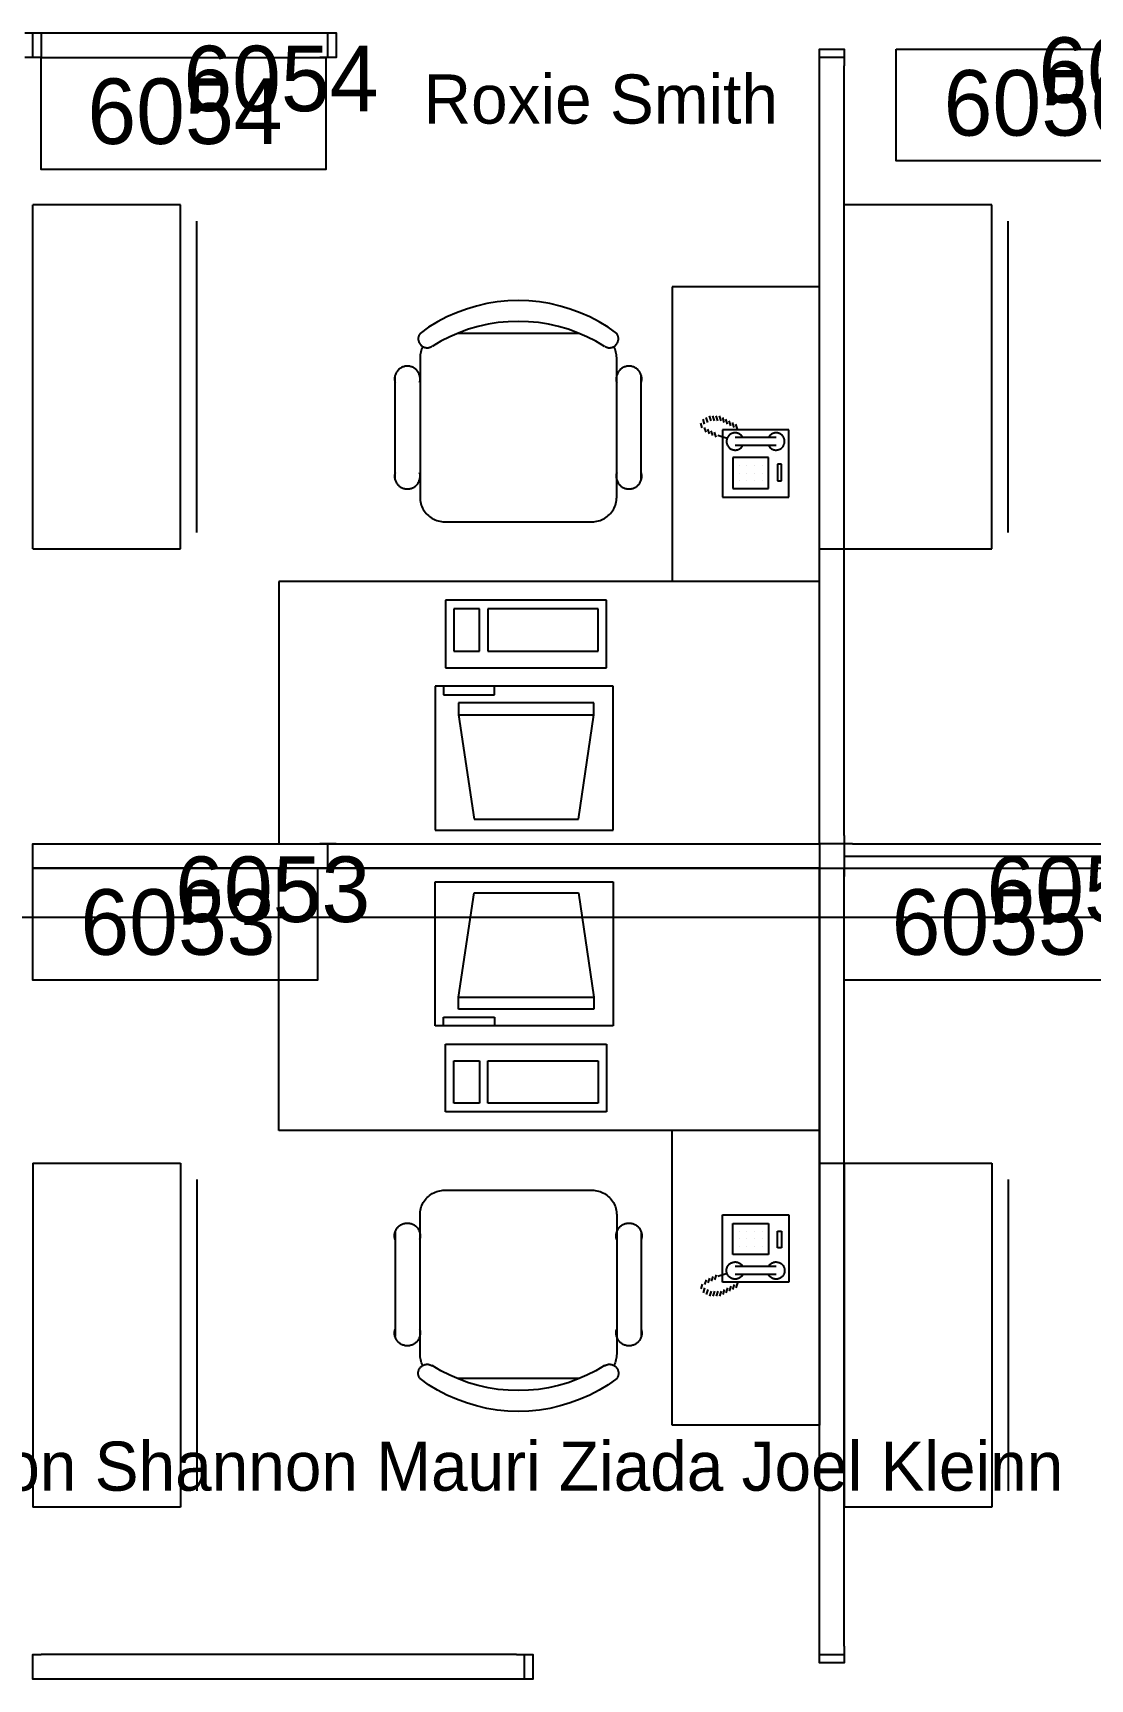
# Model space of a CAD drawing. Header units: millimetres. Extents: x 18694 to 89916, y 18694 to 89916.
# Drawn here: x 42431 to 45707, y 78562 to 83668 of the extents above; entities that cross this region are included whole.
import ezdxf

# ---------------------------------------------------------------- set-up
doc = ezdxf.new("R2010")
doc.units = ezdxf.units.MM
doc.layers.get('0').update_dxf_attribs({"linetype": 'CONTINUOUS'})
for name, color, linetype in [('EMPLOYEE', 7, 'CONTINUOUS'), ('GRIDLN', 7, 'CONTINUOUS'), ('PANELS_201', 7, 'CONTINUOUS'), ('RMNUM', 7, 'CONTINUOUS')]:
    doc.layers.add(name, color=color, linetype=linetype)

msp = doc.modelspace()

# ---------------------------------------------------------------- linework, layer by layer
for p, q in [((42887.938085, 83134.460101), (42430.738085, 83134.460101)), ((42430.738085, 82067.660101), (42430.738085, 83134.460101)), ((42887.938085, 82067.660101), (42887.938085, 83134.460101)), ((45402.538085, 83134.460101), (44945.338085, 83134.460101)), ((44945.338085, 82067.660101), (44945.338085, 83134.460101)), ((45402.538085, 82067.660101), (45402.538085, 83134.460101)), ((42938.738085, 82118.460101), (42938.738085, 83083.660101)), ((45453.338085, 82118.460101), (45453.338085, 83083.660101)), ((44869.138085, 82880.460101), (44411.938085, 82880.460101)), ((44411.938085, 82880.460101), (44411.938085, 81966.060101)), ((44869.138085, 81153.260101), (44869.138085, 82880.460101)), ((44124.2531, 82736.040796), (43746.295271, 82736.040796)), ((43630.474185, 82659.840796), (43630.474185, 82228.040796)), ((44240.074185, 82228.040796), (44240.074185, 82659.840796)), ((43553.207748, 82282.015796), (43553.207748, 82605.865796)), ((44316.274185, 82282.015796), (44316.274185, 82605.865796)), ((44505.505649, 82442.598789), (44500.425649, 82457.838789)), ((44512.739696, 82454.553104), (44507.659696, 82469.793104)), ((44522.899696, 82459.633104), (44517.819696, 82474.873104)), ((44533.059696, 82464.713104), (44527.979696, 82479.953104)), ((44543.219696, 82464.713104), (44538.139696, 82479.953104)), ((44553.379696, 82464.713104), (44548.299696, 82479.953104)), ((44563.539696, 82464.713104), (44558.459696, 82479.953104)), ((44573.699696, 82459.633104), (44568.619696, 82474.873104)), ((44583.859696, 82454.553104), (44578.779696, 82469.793104)), ((44594.019696, 82449.473104), (44588.939696, 82464.713104)), ((44604.179696, 82444.393104), (44599.099696, 82459.633104)), ((44614.339696, 82439.313104), (44609.259696, 82454.553104)), ((44517.819696, 82429.153104), (44512.739696, 82444.393104)), ((44527.979696, 82424.073104), (44522.899696, 82439.313104)), ((44538.139696, 82418.993104), (44533.059696, 82434.233104)), ((44548.299696, 82413.913104), (44543.219696, 82429.153104)), ((44582.281811, 82409.827833), (44553.379696, 82418.993104)), ((44568.030206, 82436.843066), (44568.030206, 82228.428894)), ((44773.873664, 82436.843066), (44568.030206, 82436.843066)), ((44734.132791, 82413.526188), (44607.132791, 82413.526188)), ((44773.873664, 82228.428894), (44773.873664, 82436.843066)), ((44599.871429, 82350.607099), (44599.871429, 82255.357099)), ((44710.996429, 82350.607099), (44599.871429, 82350.607099)), ((44734.132791, 82388.126188), (44607.132791, 82388.126188)), ((44710.996429, 82255.357099), (44710.996429, 82350.607099)), ((44619.715179, 82326.794599), (44619.715179, 82326.794599)), ((44619.715179, 82302.982099), (44619.715179, 82302.982099)), ((44643.527679, 82326.794599), (44643.527679, 82326.794599)), ((44643.527679, 82302.982099), (44643.527679, 82302.982099)), ((44667.340179, 82326.794599), (44667.340179, 82326.794599)), ((44667.340179, 82302.982099), (44667.340179, 82302.982099)), ((44691.152679, 82326.794599), (44691.152679, 82326.794599)), ((44691.152679, 82302.982099), (44691.152679, 82302.982099)), ((44738.777679, 82330.763349), (44738.777679, 82279.169599)), ((44750.683929, 82330.763349), (44738.777679, 82330.763349)), ((44750.683929, 82279.169599), (44750.683929, 82330.763349)), ((44599.871429, 82255.357099), (44710.996429, 82255.357099)), ((44619.715179, 82279.169599), (44619.715179, 82279.169599)), ((44643.527679, 82279.169599), (44643.527679, 82279.169599)), ((44667.340179, 82279.169599), (44667.340179, 82279.169599)), ((44691.152679, 82279.169599), (44691.152679, 82279.169599)), ((44738.777679, 82279.169599), (44750.683929, 82279.169599)), ((44568.030206, 82228.428894), (44773.873664, 82228.428894)), ((43706.674185, 82151.840796), (44163.874185, 82151.840796)), ((42430.738085, 82067.660101), (42887.938085, 82067.660101)), ((44945.338085, 82067.660101), (45402.538085, 82067.660101)), ((44869.138085, 81966.060101), (43192.738085, 81966.060101)), ((43192.738085, 81966.060101), (43192.738085, 81153.260101)), ((44208.474322, 81908.330505), (43709.540168, 81908.330505)), ((43709.540168, 81908.330505), (43709.540168, 81698.252966)), ((44208.474322, 81698.252966), (44208.474322, 81908.330505)), ((43814.578937, 81882.070813), (43735.79986, 81882.070813)), ((43735.79986, 81882.070813), (43735.79986, 81750.772351)), ((43814.578937, 81750.772351), (43814.578937, 81882.070813)), ((44182.214629, 81882.070813), (43840.838629, 81882.070813)), ((43840.838629, 81882.070813), (43840.838629, 81750.772351)), ((44182.214629, 81750.772351), (44182.214629, 81882.070813)), ((43735.79986, 81750.772351), (43814.578937, 81750.772351)), ((43840.838629, 81750.772351), (44182.214629, 81750.772351)), ((43709.540168, 81698.252966), (44208.474322, 81698.252966)), ((44228.989706, 81641.630505), (43677.536168, 81641.630505)), ((43677.536168, 81641.630505), (43677.536168, 81195.215736)), ((43703.79586, 81641.630505), (43703.79586, 81615.370813)), ((43861.354014, 81615.370813), (43861.354014, 81641.630505)), ((44228.989706, 81195.215736), (44228.989706, 81641.630505)), ((43703.79586, 81615.370813), (43861.354014, 81615.370813)), ((43750.062937, 81589.861214), (43750.062937, 81552.730505)), ((44169.162937, 81589.861214), (43750.062937, 81589.861214)), ((44169.162937, 81552.730505), (44169.162937, 81589.861214)), ((43750.062937, 81552.730505), (44169.162937, 81552.730505)), ((43750.062937, 81552.730505), (43798.838399, 81229.361334)), ((44121.79543, 81229.361334), (44169.162937, 81552.730505)), ((43798.838399, 81229.361334), (44121.79543, 81229.361334)), ((43677.536168, 81195.215736), (44228.989706, 81195.215736)), ((43192.738085, 81153.260101), (44869.138085, 81153.260101)), ((43192.738085, 80264.260101), (43192.738085, 81077.060101)), ((43192.738085, 81077.060101), (44869.138085, 81077.060101)), ((44869.138085, 81077.060101), (44869.138085, 79349.860101)), ((43677.536168, 80588.689697), (43677.536168, 81035.104466)), ((43677.536168, 81035.104466), (44228.989706, 81035.104466)), ((44228.989706, 81035.104466), (44228.989706, 80588.689697)), ((43750.062937, 80677.589697), (43798.838399, 81000.958867)), ((43798.838399, 81000.958867), (44121.79543, 81000.958867)), ((44121.79543, 81000.958867), (44169.162937, 80677.589697)), ((43750.062937, 80640.458987), (43750.062937, 80677.589697)), ((43750.062937, 80677.589697), (44169.162937, 80677.589697)), ((44169.162937, 80677.589697), (44169.162937, 80640.458987)), ((43703.79586, 80614.949389), (43861.354014, 80614.949389)), ((43703.79586, 80588.689697), (43703.79586, 80614.949389)), ((44169.162937, 80640.458987), (43750.062937, 80640.458987)), ((43861.354014, 80614.949389), (43861.354014, 80588.689697)), ((44228.989706, 80588.689697), (43677.536168, 80588.689697)), ((43709.540168, 80321.989697), (43709.540168, 80532.067235)), ((43709.540168, 80532.067235), (44208.474322, 80532.067235)), ((44208.474322, 80532.067235), (44208.474322, 80321.989697)), ((43735.79986, 80348.249389), (43735.79986, 80479.54785)), ((43735.79986, 80479.54785), (43814.578937, 80479.54785)), ((43814.578937, 80479.54785), (43814.578937, 80348.249389)), ((43840.838629, 80348.249389), (43840.838629, 80479.54785)), ((43840.838629, 80479.54785), (44182.214629, 80479.54785)), ((44182.214629, 80479.54785), (44182.214629, 80348.249389)), ((44208.474322, 80321.989697), (43709.540168, 80321.989697)), ((43814.578937, 80348.249389), (43735.79986, 80348.249389)), ((44182.214629, 80348.249389), (43840.838629, 80348.249389)), ((44869.138085, 80264.260101), (43192.738085, 80264.260101)), ((44411.938085, 79349.860101), (44411.938085, 80264.260101)), ((42430.738085, 80162.660101), (42887.938085, 80162.660101)), ((42430.738085, 80162.660101), (42430.738085, 79095.860101)), ((42887.938085, 80162.660101), (42887.938085, 79095.860101)), ((44945.338085, 80162.660101), (45402.538085, 80162.660101)), ((44945.338085, 80162.660101), (44945.338085, 79095.860101)), ((45402.538085, 80162.660101), (45402.538085, 79095.860101)), ((42938.738085, 80111.860101), (42938.738085, 79146.660101)), ((45453.338085, 80111.860101), (45453.338085, 79146.660101)), ((43706.674185, 80078.479406), (44163.874185, 80078.479406)), ((43630.474185, 79570.479406), (43630.474185, 80002.279406)), ((44240.074185, 80002.279406), (44240.074185, 79570.479406)), ((44568.030206, 79793.477136), (44568.030206, 80001.891307)), ((44568.030206, 80001.891307), (44773.873664, 80001.891307)), ((44773.873664, 80001.891307), (44773.873664, 79793.477136)), ((44599.871429, 79879.713103), (44599.871429, 79974.963103)), ((44599.871429, 79974.963103), (44710.996429, 79974.963103)), ((44619.715179, 79951.150603), (44619.715179, 79951.150603)), ((44643.527679, 79951.150603), (44643.527679, 79951.150603)), ((44667.340179, 79951.150603), (44667.340179, 79951.150603)), ((44691.152679, 79951.150603), (44691.152679, 79951.150603)), ((44710.996429, 79974.963103), (44710.996429, 79879.713103)), ((44738.777679, 79899.556853), (44738.777679, 79951.150603)), ((44738.777679, 79951.150603), (44750.683929, 79951.150603)), ((44750.683929, 79951.150603), (44750.683929, 79899.556853)), ((43553.207748, 79948.304406), (43553.207748, 79624.454406)), ((44316.274185, 79948.304406), (44316.274185, 79624.454406)), ((44619.715179, 79927.338103), (44619.715179, 79927.338103)), ((44619.715179, 79903.525603), (44619.715179, 79903.525603)), ((44643.527679, 79927.338103), (44643.527679, 79927.338103)), ((44643.527679, 79903.525603), (44643.527679, 79903.525603)), ((44667.340179, 79927.338103), (44667.340179, 79927.338103)), ((44667.340179, 79903.525603), (44667.340179, 79903.525603)), ((44691.152679, 79927.338103), (44691.152679, 79927.338103)), ((44691.152679, 79903.525603), (44691.152679, 79903.525603)), ((44750.683929, 79899.556853), (44738.777679, 79899.556853)), ((44710.996429, 79879.713103), (44599.871429, 79879.713103)), ((44517.819696, 79801.167098), (44512.739696, 79785.927098)), ((44527.979696, 79806.247098), (44522.899696, 79791.007098)), ((44538.139696, 79811.327098), (44533.059696, 79796.087098)), ((44548.299696, 79816.407098), (44543.219696, 79801.167098)), ((44582.281811, 79820.492369), (44553.379696, 79811.327098)), ((44734.132791, 79842.194013), (44607.132791, 79842.194013)), ((44734.132791, 79816.794013), (44607.132791, 79816.794013)), ((44505.505649, 79787.721413), (44500.425649, 79772.481413)), ((44512.739696, 79775.767098), (44507.659696, 79760.527098)), ((44522.899696, 79770.687098), (44517.819696, 79755.447098)), ((44533.059696, 79765.607098), (44527.979696, 79750.367098)), ((44543.219696, 79765.607098), (44538.139696, 79750.367098)), ((44553.379696, 79765.607098), (44548.299696, 79750.367098)), ((44563.539696, 79765.607098), (44558.459696, 79750.367098)), ((44773.873664, 79793.477136), (44568.030206, 79793.477136)), ((44573.699696, 79770.687098), (44568.619696, 79755.447098)), ((44583.859696, 79775.767098), (44578.779696, 79760.527098)), ((44594.019696, 79780.847098), (44588.939696, 79765.607098)), ((44604.179696, 79785.927098), (44599.099696, 79770.687098)), ((44614.339696, 79791.007098), (44609.259696, 79775.767098)), ((44124.2531, 79494.279406), (43746.295271, 79494.279406)), ((44869.138085, 79349.860101), (44411.938085, 79349.860101)), ((42887.938085, 79095.860101), (42430.738085, 79095.860101)), ((45402.538085, 79095.860101), (44945.338085, 79095.860101))]:
    msp.add_line(p, q)
for points in [[(44240.074185, 82736.040796), (44213.309484, 82754.800028), (44185.393854, 82771.799309), (44156.442851, 82786.968273), (44126.576319, 82800.244125), (44095.91789, 82811.571911), (44064.594476, 82820.904739), (44032.735738, 82828.203977), (44000.473558, 82833.439408), (43967.941485, 82836.589361), (43935.274185, 82837.640796), (43902.606885, 82836.589361), (43870.074812, 82833.439408), (43837.812632, 82828.203977), (43805.953895, 82820.904739), (43774.63048, 82811.571911), (43743.972051, 82800.244125), (43714.105519, 82786.968273), (43685.154516, 82771.799309), (43657.238886, 82754.800028), (43630.474185, 82736.040796)], [(44202.755432, 82695.449026), (44175.766671, 82711.424698), (44147.827374, 82725.672894), (44119.047972, 82738.137298), (44089.542213, 82748.768646), (44059.426718, 82757.524917), (44028.820515, 82764.371503), (43997.844575, 82769.281342), (43966.621329, 82772.23503), (43935.274185, 82773.220892), (43903.927041, 82772.23503), (43872.703795, 82769.281342), (43841.727855, 82764.371503), (43811.121653, 82757.524917), (43781.006157, 82748.768646), (43751.500398, 82738.137298), (43722.720996, 82725.672894), (43694.7817, 82711.424698), (43667.792938, 82695.449026)], [(43630.474185, 82736.040796), (43629.448951, 82734.568119), (43628.52065, 82733.032495), (43627.693134, 82731.440295), (43626.969836, 82729.798125), (43626.353757, 82728.112797), (43625.847454, 82726.391304), (43625.453026, 82724.640787), (43625.172109, 82722.868509), (43625.00587, 82721.081823), (43624.954998, 82719.288141), (43625.019704, 82717.494905), (43625.19972, 82715.709554), (43625.494298, 82713.939496), (43625.902217, 82712.192073), (43626.421785, 82710.474536), (43627.050845, 82708.794011), (43627.786787, 82707.157468), (43628.62656, 82705.571699), (43629.566678, 82704.043281), (43630.603242, 82702.578556), (43631.73195, 82701.183601), (43632.948121, 82699.864203), (43634.246708, 82698.625835), (43635.622325, 82697.473636), (43637.069263, 82696.412386), (43638.581521, 82695.446487), (43640.152823, 82694.579947), (43641.776652, 82693.816361), (43643.446269, 82693.158897), (43645.15475, 82692.610282), (43646.895004, 82692.172792), (43648.659813, 82691.848243), (43650.441855, 82691.637981), (43652.233736, 82691.542879), (43654.028023, 82691.56333), (43655.817271, 82691.69925), (43657.594057, 82691.950076), (43659.35101, 82692.314765), (43661.080841, 82692.791807), (43662.776373, 82693.379221), (43664.430571, 82694.07457), (43666.036573, 82694.87497), (43667.587717, 82695.777099)], [(44202.960654, 82695.777099), (44204.511797, 82694.87497), (44206.117799, 82694.07457), (44207.771998, 82693.379221), (44209.467529, 82692.791807), (44211.19736, 82692.314765), (44212.954313, 82691.950076), (44214.7311, 82691.69925), (44216.520348, 82691.56333), (44218.314634, 82691.542879), (44220.106516, 82691.637981), (44221.888557, 82691.848243), (44223.653366, 82692.172792), (44225.393621, 82692.610282), (44227.102101, 82693.158897), (44228.771719, 82693.816361), (44230.395547, 82694.579947), (44231.96685, 82695.446487), (44233.479107, 82696.412386), (44234.926045, 82697.473636), (44236.301662, 82698.625835), (44237.600249, 82699.864203), (44238.81642, 82701.183601), (44239.945128, 82702.578556), (44240.981692, 82704.043281), (44241.92181, 82705.571699), (44242.761583, 82707.157468), (44243.497526, 82708.794011), (44244.126586, 82710.474536), (44244.646153, 82712.192073), (44245.054072, 82713.939496), (44245.348651, 82715.709554), (44245.528666, 82717.494905), (44245.593372, 82719.288141), (44245.5425, 82721.081823), (44245.376261, 82722.868509), (44245.095345, 82724.640787), (44244.700917, 82726.391304), (44244.194613, 82728.112797), (44243.578534, 82729.798125), (44242.855237, 82731.440295), (44242.027721, 82733.032495), (44241.09942, 82734.568119), (44240.074185, 82736.040796)], [(43639.135888, 82695.125614), (43637.135994, 82690.999743), (43635.387866, 82686.76106), (43633.897831, 82682.424912), (43632.671286, 82678.006997), (43631.71267, 82673.523311), (43631.025454, 82668.990087), (43630.612127, 82664.423738), (43630.474185, 82659.840796)], [(44240.074185, 82659.840796), (44239.936243, 82664.423738), (44239.522916, 82668.990087), (44238.8357, 82673.523311), (44237.877085, 82678.006997), (44236.650539, 82682.424912), (44235.160505, 82686.76106), (44233.412376, 82690.999743), (44231.412482, 82695.125614)], [(43629.407748, 82583.640796), (43630.049726, 82586.141861), (43630.527707, 82588.679378), (43630.839668, 82591.242607), (43630.984289, 82593.820697), (43630.960957, 82596.402734), (43630.769772, 82598.97779), (43630.411541, 82601.534962), (43629.887783, 82604.063428), (43629.200713, 82606.552484), (43628.353241, 82608.991593), (43627.348953, 82611.37043), (43626.192102, 82613.678927), (43624.887583, 82615.90731), (43623.440919, 82618.046148), (43621.858234, 82620.086385), (43620.146228, 82622.019387), (43618.312146, 82623.83697), (43616.363754, 82625.53144), (43614.309299, 82627.095626), (43612.157477, 82628.522904), (43609.917397, 82629.807234), (43607.598542, 82630.94318), (43605.210727, 82631.925931), (43602.76406, 82632.75133), (43600.268898, 82633.41588), (43597.735802, 82633.916771), (43595.175497, 82634.25188), (43592.598819, 82634.41979), (43590.016677, 82634.41979), (43587.439999, 82634.25188), (43584.879693, 82633.916771), (43582.346598, 82633.41588), (43579.851436, 82632.75133), (43577.404769, 82631.925931), (43575.016954, 82630.94318), (43572.698099, 82629.807234), (43570.458019, 82628.522904), (43568.306197, 82627.095626), (43566.251742, 82625.53144), (43564.303349, 82623.83697), (43562.469268, 82622.019387), (43560.757262, 82620.086385), (43559.174577, 82618.046148), (43557.727913, 82615.90731), (43556.423394, 82613.678927), (43555.266542, 82611.37043), (43554.262255, 82608.991593), (43553.414783, 82606.552484), (43552.727713, 82604.063428), (43552.203955, 82601.534962), (43551.845724, 82598.97779), (43551.654539, 82596.402734), (43551.631207, 82593.820697), (43551.775828, 82591.242607), (43552.087789, 82588.679378), (43552.56577, 82586.141861), (43553.207748, 82583.640796)], [(44316.274185, 82583.640796), (44316.916163, 82586.141861), (44317.394144, 82588.679378), (44317.706105, 82591.242607), (44317.850726, 82593.820697), (44317.827394, 82596.402734), (44317.636209, 82598.97779), (44317.277978, 82601.534962), (44316.75422, 82604.063428), (44316.06715, 82606.552484), (44315.219678, 82608.991593), (44314.215391, 82611.37043), (44313.058539, 82613.678927), (44311.75402, 82615.90731), (44310.307357, 82618.046148), (44308.724672, 82620.086385), (44307.012665, 82622.019387), (44305.178584, 82623.83697), (44303.230192, 82625.53144), (44301.175736, 82627.095626), (44299.023914, 82628.522904), (44296.783834, 82629.807234), (44294.464979, 82630.94318), (44292.077164, 82631.925931), (44289.630497, 82632.75133), (44287.135335, 82633.41588), (44284.60224, 82633.916771), (44282.041934, 82634.25188), (44279.465257, 82634.41979), (44276.883114, 82634.41979), (44274.306436, 82634.25188), (44271.746131, 82633.916771), (44269.213036, 82633.41588), (44266.717873, 82632.75133), (44264.271206, 82631.925931), (44261.883391, 82630.94318), (44259.564536, 82629.807234), (44257.324456, 82628.522904), (44255.172634, 82627.095626), (44253.118179, 82625.53144), (44251.169787, 82623.83697), (44249.335705, 82622.019387), (44247.623699, 82620.086385), (44246.041014, 82618.046148), (44244.59435, 82615.90731), (44243.289831, 82613.678927), (44242.13298, 82611.37043), (44241.128692, 82608.991593), (44240.28122, 82606.552484), (44239.59415, 82604.063428), (44239.070392, 82601.534962), (44238.712162, 82598.97779), (44238.520976, 82596.402734), (44238.497644, 82593.820697), (44238.642265, 82591.242607), (44238.954226, 82588.679378), (44239.432207, 82586.141861), (44240.074185, 82583.640796)], [(44630.531593, 82413.526188), (44629.653117, 82415.025795), (44628.678671, 82416.46489), (44627.612406, 82417.83734), (44626.458867, 82419.137297), (44625.22297, 82420.359221), (44623.909981, 82421.497904), (44622.525495, 82422.548495), (44621.075414, 82423.506515), (44619.565915, 82424.367883), (44618.003433, 82425.128927), (44616.394624, 82425.786404), (44614.746347, 82426.337514), (44613.065624, 82426.779906), (44611.359618, 82427.111695), (44609.6356, 82427.331469), (44607.900916, 82427.43829), (44606.162958, 82427.431702), (44604.429133, 82427.311735), (44602.70683, 82427.078899), (44601.003389, 82426.734187), (44599.326068, 82426.279067), (44597.682015, 82425.715479), (44596.078237, 82425.045825), (44594.521569, 82424.272958), (44593.018643, 82423.400173), (44591.575865, 82422.431188), (44590.199383, 82421.370133), (44588.895064, 82420.221529), (44587.668464, 82418.990272), (44586.524813, 82417.681608), (44585.468982, 82416.301115), (44584.505473, 82414.854675), (44583.63839, 82413.348452), (44582.871429, 82411.788865), (44582.207858, 82410.18256), (44581.650506, 82408.536383), (44581.201747, 82406.857349), (44580.863493, 82405.152613), (44580.637187, 82403.42944), (44580.523792, 82401.695174), (44580.523792, 82399.957203), (44580.637187, 82398.222937), (44580.863493, 82396.499763), (44581.201747, 82394.795028), (44581.650506, 82393.115993), (44582.207858, 82391.469817), (44582.871429, 82389.863512), (44583.63839, 82388.303925), (44584.505473, 82386.797702), (44585.468982, 82385.351262), (44586.524813, 82383.970769), (44587.668464, 82382.662105), (44588.895064, 82381.430848), (44590.199383, 82380.282244), (44591.575865, 82379.221189), (44593.018643, 82378.252204), (44594.521569, 82377.379419), (44596.078237, 82376.606552), (44597.682015, 82375.936898), (44599.326068, 82375.37331), (44601.003389, 82374.91819), (44602.70683, 82374.573478), (44604.429133, 82374.340642), (44606.162958, 82374.220675), (44607.900916, 82374.214087), (44609.6356, 82374.320908), (44611.359618, 82374.540682), (44613.065624, 82374.872471), (44614.746347, 82375.314863), (44616.394624, 82375.865972), (44618.003433, 82376.52345), (44619.565915, 82377.284494), (44621.075414, 82378.145862), (44622.525495, 82379.103882), (44623.909981, 82380.154473), (44625.22297, 82381.293156), (44626.458867, 82382.51508), (44627.612406, 82383.815036), (44628.678671, 82385.187487), (44629.653117, 82386.626582), (44630.531593, 82388.126188)], [(44710.733989, 82388.126188), (44711.612464, 82386.626582), (44712.586911, 82385.187487), (44713.653175, 82383.815036), (44714.806714, 82382.51508), (44716.042612, 82381.293156), (44717.355601, 82380.154473), (44718.740086, 82379.103882), (44720.190168, 82378.145862), (44721.699667, 82377.284494), (44723.262149, 82376.52345), (44724.870957, 82375.865972), (44726.519235, 82375.314863), (44728.199958, 82374.872471), (44729.905963, 82374.540682), (44731.629982, 82374.320908), (44733.364666, 82374.214087), (44735.102624, 82374.220675), (44736.836448, 82374.340642), (44738.558751, 82374.573478), (44740.262193, 82374.91819), (44741.939514, 82375.37331), (44743.583566, 82375.936898), (44745.187344, 82376.606552), (44746.744013, 82377.379419), (44748.246939, 82378.252204), (44749.689717, 82379.221189), (44751.066198, 82380.282244), (44752.370518, 82381.430848), (44753.597117, 82382.662105), (44754.740769, 82383.970769), (44755.796599, 82385.351262), (44756.760109, 82386.797702), (44757.627192, 82388.303925), (44758.394153, 82389.863512), (44759.057723, 82391.469817), (44759.615076, 82393.115993), (44760.063835, 82394.795028), (44760.402088, 82396.499763), (44760.628395, 82398.222937), (44760.741789, 82399.957203), (44760.741789, 82401.695174), (44760.628395, 82403.42944), (44760.402088, 82405.152613), (44760.063835, 82406.857349), (44759.615076, 82408.536383), (44759.057723, 82410.18256), (44758.394153, 82411.788865), (44757.627192, 82413.348452), (44756.760109, 82414.854675), (44755.796599, 82416.301115), (44754.740769, 82417.681608), (44753.597117, 82418.990272), (44752.370518, 82420.221529), (44751.066198, 82421.370133), (44749.689717, 82422.431188), (44748.246939, 82423.400173), (44746.744013, 82424.272958), (44745.187344, 82425.045825), (44743.583566, 82425.715479), (44741.939514, 82426.279067), (44740.262193, 82426.734187), (44738.558751, 82427.078899), (44736.836448, 82427.311735), (44735.102624, 82427.431702), (44733.364666, 82427.43829), (44731.629982, 82427.331469), (44729.905963, 82427.111695), (44728.199958, 82426.779906), (44726.519235, 82426.337514), (44724.870957, 82425.786404), (44723.262149, 82425.128927), (44721.699667, 82424.367883), (44720.190168, 82423.506515), (44718.740086, 82422.548495), (44717.355601, 82421.497904), (44716.042612, 82420.359221), (44714.806714, 82419.137297), (44713.653175, 82417.83734), (44712.586911, 82416.46489), (44711.612464, 82415.025795), (44710.733989, 82413.526188)], [(43553.207748, 82304.240796), (43552.56577, 82301.739731), (43552.087789, 82299.202213), (43551.775828, 82296.638984), (43551.631207, 82294.060894), (43551.654539, 82291.478857), (43551.845724, 82288.903802), (43552.203955, 82286.346629), (43552.727713, 82283.818163), (43553.414783, 82281.329108), (43554.262255, 82278.889999), (43555.266542, 82276.511161), (43556.423394, 82274.202665), (43557.727913, 82271.974281), (43559.174577, 82269.835444), (43560.757262, 82267.795206), (43562.469268, 82265.862204), (43564.303349, 82264.044621), (43566.251742, 82262.350151), (43568.306197, 82260.785966), (43570.458019, 82259.358687), (43572.698099, 82258.074357), (43575.016954, 82256.938412), (43577.404769, 82255.95566), (43579.851436, 82255.130262), (43582.346598, 82254.465711), (43584.879693, 82253.964821), (43587.439999, 82253.629711), (43590.016677, 82253.461801), (43592.598819, 82253.461801), (43595.175497, 82253.629711), (43597.735802, 82253.964821), (43600.268898, 82254.465711), (43602.76406, 82255.130262), (43605.210727, 82255.95566), (43607.598542, 82256.938412), (43609.917397, 82258.074357), (43612.157477, 82259.358687), (43614.309299, 82260.785966), (43616.363754, 82262.350151), (43618.312146, 82264.044621), (43620.146228, 82265.862204), (43621.858234, 82267.795206), (43623.440919, 82269.835444), (43624.887583, 82271.974281), (43626.192102, 82274.202665), (43627.348953, 82276.511161), (43628.353241, 82278.889999), (43629.200713, 82281.329108), (43629.887783, 82283.818163), (43630.411541, 82286.346629), (43630.769772, 82288.903802), (43630.960957, 82291.478857), (43630.984289, 82294.060894), (43630.839668, 82296.638984), (43630.527707, 82299.202213), (43630.049726, 82301.739731), (43629.407748, 82304.240796)], [(44240.074185, 82304.240796), (44239.432207, 82301.739731), (44238.954226, 82299.202213), (44238.642265, 82296.638984), (44238.497644, 82294.060894), (44238.520976, 82291.478857), (44238.712162, 82288.903802), (44239.070392, 82286.346629), (44239.59415, 82283.818163), (44240.28122, 82281.329108), (44241.128692, 82278.889999), (44242.13298, 82276.511161), (44243.289831, 82274.202665), (44244.59435, 82271.974281), (44246.041014, 82269.835444), (44247.623699, 82267.795206), (44249.335705, 82265.862204), (44251.169787, 82264.044621), (44253.118179, 82262.350151), (44255.172634, 82260.785966), (44257.324456, 82259.358687), (44259.564536, 82258.074357), (44261.883391, 82256.938412), (44264.271206, 82255.95566), (44266.717873, 82255.130262), (44269.213036, 82254.465711), (44271.746131, 82253.964821), (44274.306436, 82253.629711), (44276.883114, 82253.461801), (44279.465257, 82253.461801), (44282.041934, 82253.629711), (44284.60224, 82253.964821), (44287.135335, 82254.465711), (44289.630497, 82255.130262), (44292.077164, 82255.95566), (44294.464979, 82256.938412), (44296.783834, 82258.074357), (44299.023914, 82259.358687), (44301.175736, 82260.785966), (44303.230192, 82262.350151), (44305.178584, 82264.044621), (44307.012665, 82265.862204), (44308.724672, 82267.795206), (44310.307357, 82269.835444), (44311.75402, 82271.974281), (44313.058539, 82274.202665), (44314.215391, 82276.511161), (44315.219678, 82278.889999), (44316.06715, 82281.329108), (44316.75422, 82283.818163), (44317.277978, 82286.346629), (44317.636209, 82288.903802), (44317.827394, 82291.478857), (44317.850726, 82294.060894), (44317.706105, 82296.638984), (44317.394144, 82299.202213), (44316.916163, 82301.739731), (44316.274185, 82304.240796)], [(43630.474185, 82228.040796), (43630.637335, 82223.057077), (43631.126087, 82218.0947), (43631.938347, 82213.174913), (43633.070637, 82208.318784), (43634.518109, 82203.547108), (43636.274565, 82198.880318), (43638.332482, 82194.338397), (43640.683049, 82189.940796), (43643.316201, 82185.706344), (43646.220661, 82181.653175), (43649.383992, 82177.798645), (43652.792648, 82174.159259), (43656.432034, 82170.750602), (43660.286564, 82167.587271), (43664.339733, 82164.682811), (43668.574185, 82162.04966), (43672.971787, 82159.699093), (43677.513708, 82157.641175), (43682.180498, 82155.88472), (43686.952174, 82154.437248), (43691.808303, 82153.304957), (43696.728089, 82152.492697), (43701.690467, 82152.003946), (43706.674185, 82151.840796)], [(44163.874185, 82151.840796), (44168.857904, 82152.003946), (44173.820281, 82152.492697), (44178.740068, 82153.304957), (44183.596196, 82154.437248), (44188.367872, 82155.88472), (44193.034663, 82157.641175), (44197.576583, 82159.699093), (44201.974185, 82162.04966), (44206.208637, 82164.682811), (44210.261806, 82167.587271), (44214.116336, 82170.750602), (44217.755722, 82174.159259), (44221.164379, 82177.798645), (44224.32771, 82181.653175), (44227.23217, 82185.706344), (44229.865321, 82189.940796), (44232.215888, 82194.338397), (44234.273806, 82198.880318), (44236.030261, 82203.547108), (44237.477733, 82208.318784), (44238.610024, 82213.174913), (44239.422284, 82218.0947), (44239.911035, 82223.057077), (44240.074185, 82228.040796)], [(43630.474185, 80002.279406), (43630.637335, 80007.263124), (43631.126087, 80012.225502), (43631.938347, 80017.145288), (43633.070637, 80022.001417), (43634.518109, 80026.773093), (43636.274565, 80031.439883), (43638.332482, 80035.981804), (43640.683049, 80040.379406), (43643.316201, 80044.613858), (43646.220661, 80048.667027), (43649.383992, 80052.521557), (43652.792648, 80056.160943), (43656.432034, 80059.569599), (43660.286564, 80062.73293), (43664.339733, 80065.63739), (43668.574185, 80068.270542), (43672.971787, 80070.621109), (43677.513708, 80072.679026), (43682.180498, 80074.435482), (43686.952174, 80075.882954), (43691.808303, 80077.015244), (43696.728089, 80077.827504), (43701.690467, 80078.316256), (43706.674185, 80078.479406)], [(44163.874185, 80078.479406), (44168.857904, 80078.316256), (44173.820281, 80077.827504), (44178.740068, 80077.015244), (44183.596196, 80075.882954), (44188.367872, 80074.435482), (44193.034663, 80072.679026), (44197.576583, 80070.621109), (44201.974185, 80068.270542), (44206.208637, 80065.63739), (44210.261806, 80062.73293), (44214.116336, 80059.569599), (44217.755722, 80056.160943), (44221.164379, 80052.521557), (44224.32771, 80048.667027), (44227.23217, 80044.613858), (44229.865321, 80040.379406), (44232.215888, 80035.981804), (44234.273806, 80031.439883), (44236.030261, 80026.773093), (44237.477733, 80022.001417), (44238.610024, 80017.145288), (44239.422284, 80012.225502), (44239.911035, 80007.263124), (44240.074185, 80002.279406)], [(43553.207748, 79926.079406), (43552.56577, 79928.580471), (43552.087789, 79931.117988), (43551.775828, 79933.681217), (43551.631207, 79936.259307), (43551.654539, 79938.841344), (43551.845724, 79941.4164), (43552.203955, 79943.973573), (43552.727713, 79946.502038), (43553.414783, 79948.991094), (43554.262255, 79951.430203), (43555.266542, 79953.80904), (43556.423394, 79956.117537), (43557.727913, 79958.34592), (43559.174577, 79960.484758), (43560.757262, 79962.524996), (43562.469268, 79964.457997), (43564.303349, 79966.27558), (43566.251742, 79967.970051), (43568.306197, 79969.534236), (43570.458019, 79970.961514), (43572.698099, 79972.245844), (43575.016954, 79973.38179), (43577.404769, 79974.364541), (43579.851436, 79975.18994), (43582.346598, 79975.85449), (43584.879693, 79976.355381), (43587.439999, 79976.69049), (43590.016677, 79976.8584), (43592.598819, 79976.8584), (43595.175497, 79976.69049), (43597.735802, 79976.355381), (43600.268898, 79975.85449), (43602.76406, 79975.18994), (43605.210727, 79974.364541), (43607.598542, 79973.38179), (43609.917397, 79972.245844), (43612.157477, 79970.961514), (43614.309299, 79969.534236), (43616.363754, 79967.970051), (43618.312146, 79966.27558), (43620.146228, 79964.457997), (43621.858234, 79962.524996), (43623.440919, 79960.484758), (43624.887583, 79958.34592), (43626.192102, 79956.117537), (43627.348953, 79953.80904), (43628.353241, 79951.430203), (43629.200713, 79948.991094), (43629.887783, 79946.502038), (43630.411541, 79943.973573), (43630.769772, 79941.4164), (43630.960957, 79938.841344), (43630.984289, 79936.259307), (43630.839668, 79933.681217), (43630.527707, 79931.117988), (43630.049726, 79928.580471), (43629.407748, 79926.079406)], [(44240.074185, 79926.079406), (44239.432207, 79928.580471), (44238.954226, 79931.117988), (44238.642265, 79933.681217), (44238.497644, 79936.259307), (44238.520976, 79938.841344), (44238.712162, 79941.4164), (44239.070392, 79943.973573), (44239.59415, 79946.502038), (44240.28122, 79948.991094), (44241.128692, 79951.430203), (44242.13298, 79953.80904), (44243.289831, 79956.117537), (44244.59435, 79958.34592), (44246.041014, 79960.484758), (44247.623699, 79962.524996), (44249.335705, 79964.457997), (44251.169787, 79966.27558), (44253.118179, 79967.970051), (44255.172634, 79969.534236), (44257.324456, 79970.961514), (44259.564536, 79972.245844), (44261.883391, 79973.38179), (44264.271206, 79974.364541), (44266.717873, 79975.18994), (44269.213036, 79975.85449), (44271.746131, 79976.355381), (44274.306436, 79976.69049), (44276.883114, 79976.8584), (44279.465257, 79976.8584), (44282.041934, 79976.69049), (44284.60224, 79976.355381), (44287.135335, 79975.85449), (44289.630497, 79975.18994), (44292.077164, 79974.364541), (44294.464979, 79973.38179), (44296.783834, 79972.245844), (44299.023914, 79970.961514), (44301.175736, 79969.534236), (44303.230192, 79967.970051), (44305.178584, 79966.27558), (44307.012665, 79964.457997), (44308.724672, 79962.524996), (44310.307357, 79960.484758), (44311.75402, 79958.34592), (44313.058539, 79956.117537), (44314.215391, 79953.80904), (44315.219678, 79951.430203), (44316.06715, 79948.991094), (44316.75422, 79946.502038), (44317.277978, 79943.973573), (44317.636209, 79941.4164), (44317.827394, 79938.841344), (44317.850726, 79936.259307), (44317.706105, 79933.681217), (44317.394144, 79931.117988), (44316.916163, 79928.580471), (44316.274185, 79926.079406)], [(44630.531593, 79816.794013), (44629.653117, 79815.294406), (44628.678671, 79813.855311), (44627.612406, 79812.482861), (44626.458867, 79811.182904), (44625.22297, 79809.96098), (44623.909981, 79808.822297), (44622.525495, 79807.771707), (44621.075414, 79806.813686), (44619.565915, 79805.952319), (44618.003433, 79805.191275), (44616.394624, 79804.533797), (44614.746347, 79803.982688), (44613.065624, 79803.540296), (44611.359618, 79803.208506), (44609.6356, 79802.988733), (44607.900916, 79802.881912), (44606.162958, 79802.888499), (44604.429133, 79803.008466), (44602.70683, 79803.241302), (44601.003389, 79803.586015), (44599.326068, 79804.041135), (44597.682015, 79804.604722), (44596.078237, 79805.274376), (44594.521569, 79806.047243), (44593.018643, 79806.920028), (44591.575865, 79807.889013), (44590.199383, 79808.950069), (44588.895064, 79810.098672), (44587.668464, 79811.329929), (44586.524813, 79812.638593), (44585.468982, 79814.019087), (44584.505473, 79815.465527), (44583.63839, 79816.97175), (44582.871429, 79818.531337), (44582.207858, 79820.137641), (44581.650506, 79821.783818), (44581.201747, 79823.462852), (44580.863493, 79825.167588), (44580.637187, 79826.890761), (44580.523792, 79828.625028), (44580.523792, 79830.362998), (44580.637187, 79832.097265), (44580.863493, 79833.820438), (44581.201747, 79835.525174), (44581.650506, 79837.204208), (44582.207858, 79838.850385), (44582.871429, 79840.456689), (44583.63839, 79842.016276), (44584.505473, 79843.522499), (44585.468982, 79844.968939), (44586.524813, 79846.349433), (44587.668464, 79847.658097), (44588.895064, 79848.889354), (44590.199383, 79850.037957), (44591.575865, 79851.099013), (44593.018643, 79852.067997), (44594.521569, 79852.940783), (44596.078237, 79853.713649), (44597.682015, 79854.383304), (44599.326068, 79854.946891), (44601.003389, 79855.402011), (44602.70683, 79855.746724), (44604.429133, 79855.97956), (44606.162958, 79856.099527), (44607.900916, 79856.106114), (44609.6356, 79855.999293), (44611.359618, 79855.77952), (44613.065624, 79855.44773), (44614.746347, 79855.005338), (44616.394624, 79854.454229), (44618.003433, 79853.796751), (44619.565915, 79853.035707), (44621.075414, 79852.17434), (44622.525495, 79851.216319), (44623.909981, 79850.165729), (44625.22297, 79849.027046), (44626.458867, 79847.805122), (44627.612406, 79846.505165), (44628.678671, 79845.132715), (44629.653117, 79843.69362), (44630.531593, 79842.194013)], [(44710.733989, 79842.194013), (44711.612464, 79843.69362), (44712.586911, 79845.132715), (44713.653175, 79846.505165), (44714.806714, 79847.805122), (44716.042612, 79849.027046), (44717.355601, 79850.165729), (44718.740086, 79851.216319), (44720.190168, 79852.17434), (44721.699667, 79853.035707), (44723.262149, 79853.796751), (44724.870957, 79854.454229), (44726.519235, 79855.005338), (44728.199958, 79855.44773), (44729.905963, 79855.77952), (44731.629982, 79855.999293), (44733.364666, 79856.106114), (44735.102624, 79856.099527), (44736.836448, 79855.97956), (44738.558751, 79855.746724), (44740.262193, 79855.402011), (44741.939514, 79854.946891), (44743.583566, 79854.383304), (44745.187344, 79853.713649), (44746.744013, 79852.940783), (44748.246939, 79852.067997), (44749.689717, 79851.099013), (44751.066198, 79850.037957), (44752.370518, 79848.889354), (44753.597117, 79847.658097), (44754.740769, 79846.349433), (44755.796599, 79844.968939), (44756.760109, 79843.522499), (44757.627192, 79842.016276), (44758.394153, 79840.456689), (44759.057723, 79838.850385), (44759.615076, 79837.204208), (44760.063835, 79835.525174), (44760.402088, 79833.820438), (44760.628395, 79832.097265), (44760.741789, 79830.362998), (44760.741789, 79828.625028), (44760.628395, 79826.890761), (44760.402088, 79825.167588), (44760.063835, 79823.462852), (44759.615076, 79821.783818), (44759.057723, 79820.137641), (44758.394153, 79818.531337), (44757.627192, 79816.97175), (44756.760109, 79815.465527), (44755.796599, 79814.019087), (44754.740769, 79812.638593), (44753.597117, 79811.329929), (44752.370518, 79810.098672), (44751.066198, 79808.950069), (44749.689717, 79807.889013), (44748.246939, 79806.920028), (44746.744013, 79806.047243), (44745.187344, 79805.274376), (44743.583566, 79804.604722), (44741.939514, 79804.041135), (44740.262193, 79803.586015), (44738.558751, 79803.241302), (44736.836448, 79803.008466), (44735.102624, 79802.888499), (44733.364666, 79802.881912), (44731.629982, 79802.988733), (44729.905963, 79803.208506), (44728.199958, 79803.540296), (44726.519235, 79803.982688), (44724.870957, 79804.533797), (44723.262149, 79805.191275), (44721.699667, 79805.952319), (44720.190168, 79806.813686), (44718.740086, 79807.771707), (44717.355601, 79808.822297), (44716.042612, 79809.96098), (44714.806714, 79811.182904), (44713.653175, 79812.482861), (44712.586911, 79813.855311), (44711.612464, 79815.294406), (44710.733989, 79816.794013)], [(43629.407748, 79646.679406), (43630.049726, 79644.178341), (43630.527707, 79641.640823), (43630.839668, 79639.077594), (43630.984289, 79636.499505), (43630.960957, 79633.917467), (43630.769772, 79631.342412), (43630.411541, 79628.785239), (43629.887783, 79626.256773), (43629.200713, 79623.767718), (43628.353241, 79621.328609), (43627.348953, 79618.949771), (43626.192102, 79616.641275), (43624.887583, 79614.412891), (43623.440919, 79612.274054), (43621.858234, 79610.233816), (43620.146228, 79608.300814), (43618.312146, 79606.483231), (43616.363754, 79604.788761), (43614.309299, 79603.224576), (43612.157477, 79601.797297), (43609.917397, 79600.512967), (43607.598542, 79599.377022), (43605.210727, 79598.39427), (43602.76406, 79597.568872), (43600.268898, 79596.904321), (43597.735802, 79596.403431), (43595.175497, 79596.068321), (43592.598819, 79595.900411), (43590.016677, 79595.900411), (43587.439999, 79596.068321), (43584.879693, 79596.403431), (43582.346598, 79596.904321), (43579.851436, 79597.568872), (43577.404769, 79598.39427), (43575.016954, 79599.377022), (43572.698099, 79600.512967), (43570.458019, 79601.797297), (43568.306197, 79603.224576), (43566.251742, 79604.788761), (43564.303349, 79606.483231), (43562.469268, 79608.300814), (43560.757262, 79610.233816), (43559.174577, 79612.274054), (43557.727913, 79614.412891), (43556.423394, 79616.641275), (43555.266542, 79618.949771), (43554.262255, 79621.328609), (43553.414783, 79623.767718), (43552.727713, 79626.256773), (43552.203955, 79628.785239), (43551.845724, 79631.342412), (43551.654539, 79633.917467), (43551.631207, 79636.499505), (43551.775828, 79639.077594), (43552.087789, 79641.640823), (43552.56577, 79644.178341), (43553.207748, 79646.679406)], [(44316.274185, 79646.679406), (44316.916163, 79644.178341), (44317.394144, 79641.640823), (44317.706105, 79639.077594), (44317.850726, 79636.499505), (44317.827394, 79633.917467), (44317.636209, 79631.342412), (44317.277978, 79628.785239), (44316.75422, 79626.256773), (44316.06715, 79623.767718), (44315.219678, 79621.328609), (44314.215391, 79618.949771), (44313.058539, 79616.641275), (44311.75402, 79614.412891), (44310.307357, 79612.274054), (44308.724672, 79610.233816), (44307.012665, 79608.300814), (44305.178584, 79606.483231), (44303.230192, 79604.788761), (44301.175736, 79603.224576), (44299.023914, 79601.797297), (44296.783834, 79600.512967), (44294.464979, 79599.377022), (44292.077164, 79598.39427), (44289.630497, 79597.568872), (44287.135335, 79596.904321), (44284.60224, 79596.403431), (44282.041934, 79596.068321), (44279.465257, 79595.900411), (44276.883114, 79595.900411), (44274.306436, 79596.068321), (44271.746131, 79596.403431), (44269.213036, 79596.904321), (44266.717873, 79597.568872), (44264.271206, 79598.39427), (44261.883391, 79599.377022), (44259.564536, 79600.512967), (44257.324456, 79601.797297), (44255.172634, 79603.224576), (44253.118179, 79604.788761), (44251.169787, 79606.483231), (44249.335705, 79608.300814), (44247.623699, 79610.233816), (44246.041014, 79612.274054), (44244.59435, 79614.412891), (44243.289831, 79616.641275), (44242.13298, 79618.949771), (44241.128692, 79621.328609), (44240.28122, 79623.767718), (44239.59415, 79626.256773), (44239.070392, 79628.785239), (44238.712162, 79631.342412), (44238.520976, 79633.917467), (44238.497644, 79636.499505), (44238.642265, 79639.077594), (44238.954226, 79641.640823), (44239.432207, 79644.178341), (44240.074185, 79646.679406)], [(43639.135888, 79535.194587), (43637.135994, 79539.320458), (43635.387866, 79543.559141), (43633.897831, 79547.895289), (43632.671286, 79552.313204), (43631.71267, 79556.79689), (43631.025454, 79561.330114), (43630.612127, 79565.896464), (43630.474185, 79570.479406)], [(44240.074185, 79570.479406), (44239.936243, 79565.896464), (44239.522916, 79561.330114), (44238.8357, 79556.79689), (44237.877085, 79552.313204), (44236.650539, 79547.895289), (44235.160505, 79543.559141), (44233.412376, 79539.320458), (44231.412482, 79535.194587)], [(43630.474185, 79494.279406), (43629.448951, 79495.752083), (43628.52065, 79497.287706), (43627.693134, 79498.879906), (43626.969836, 79500.522077), (43626.353757, 79502.207404), (43625.847454, 79503.928898), (43625.453026, 79505.679415), (43625.172109, 79507.451693), (43625.00587, 79509.238379), (43624.954998, 79511.032061), (43625.019704, 79512.825297), (43625.19972, 79514.610648), (43625.494298, 79516.380706), (43625.902217, 79518.128128), (43626.421785, 79519.845665), (43627.050845, 79521.526191), (43627.786787, 79523.162733), (43628.62656, 79524.748503), (43629.566678, 79526.27692), (43630.603242, 79527.741645), (43631.73195, 79529.1366), (43632.948121, 79530.455999), (43634.246708, 79531.694366), (43635.622325, 79532.846565), (43637.069263, 79533.907815), (43638.581521, 79534.873714), (43640.152823, 79535.740254), (43641.776652, 79536.50384), (43643.446269, 79537.161305), (43645.15475, 79537.70992), (43646.895004, 79538.147409), (43648.659813, 79538.471958), (43650.441855, 79538.68222), (43652.233736, 79538.777323), (43654.028023, 79538.756872), (43655.817271, 79538.620951), (43657.594057, 79538.370126), (43659.35101, 79538.005436), (43661.080841, 79537.528395), (43662.776373, 79536.940981), (43664.430571, 79536.245632), (43666.036573, 79535.445232), (43667.587717, 79534.543102)], [(44240.074185, 79494.279406), (44213.309484, 79475.520174), (44185.393854, 79458.520892), (44156.442851, 79443.351929), (44126.576319, 79430.076077), (44095.91789, 79418.74829), (44064.594476, 79409.415462), (44032.735738, 79402.116225), (44000.473558, 79396.880794), (43967.941485, 79393.730841), (43935.274185, 79392.679406), (43902.606885, 79393.730841), (43870.074812, 79396.880794), (43837.812632, 79402.116225), (43805.953895, 79409.415462), (43774.63048, 79418.74829), (43743.972051, 79430.076077), (43714.105519, 79443.351929), (43685.154516, 79458.520892), (43657.238886, 79475.520174), (43630.474185, 79494.279406)], [(44202.755432, 79534.871176), (44175.766671, 79518.895503), (44147.827374, 79504.647307), (44119.047972, 79492.182903), (44089.542213, 79481.551556), (44059.426718, 79472.795284), (44028.820515, 79465.948699), (43997.844575, 79461.038859), (43966.621329, 79458.085171), (43935.274185, 79457.09931), (43903.927041, 79458.085171), (43872.703795, 79461.038859), (43841.727855, 79465.948699), (43811.121653, 79472.795284), (43781.006157, 79481.551556), (43751.500398, 79492.182903), (43722.720996, 79504.647307), (43694.7817, 79518.895503), (43667.792938, 79534.871176)], [(44202.960654, 79534.543102), (44204.511797, 79535.445232), (44206.117799, 79536.245632), (44207.771998, 79536.940981), (44209.467529, 79537.528395), (44211.19736, 79538.005436), (44212.954313, 79538.370126), (44214.7311, 79538.620951), (44216.520348, 79538.756872), (44218.314634, 79538.777323), (44220.106516, 79538.68222), (44221.888557, 79538.471958), (44223.653366, 79538.147409), (44225.393621, 79537.70992), (44227.102101, 79537.161305), (44228.771719, 79536.50384), (44230.395547, 79535.740254), (44231.96685, 79534.873714), (44233.479107, 79533.907815), (44234.926045, 79532.846565), (44236.301662, 79531.694366), (44237.600249, 79530.455999), (44238.81642, 79529.1366), (44239.945128, 79527.741645), (44240.981692, 79526.27692), (44241.92181, 79524.748503), (44242.761583, 79523.162733), (44243.497526, 79521.526191), (44244.126586, 79519.845665), (44244.646153, 79518.128128), (44245.054072, 79516.380706), (44245.348651, 79514.610648), (44245.528666, 79512.825297), (44245.593372, 79511.032061), (44245.5425, 79509.238379), (44245.376261, 79507.451693), (44245.095345, 79505.679415), (44244.700917, 79503.928898), (44244.194613, 79502.207404), (44243.578534, 79500.522077), (44242.855237, 79498.879906), (44242.027721, 79497.287706), (44241.09942, 79495.752083), (44240.074185, 79494.279406)]]:
    msp.add_lwpolyline(points)
at = {"layer": 'GRIDLN', "color": 9}
msp.add_line((88696.8, 80924.4), (18694.4, 80924.4), dxfattribs=at)
at = {"layer": 'PANELS_201', "color": 6}
for p, q in [((42456.138075, 81153.260096), (43319.738075, 81153.260096)), ((43370.538075, 81153.260096), (44843.738075, 81153.260096)), ((43319.738075, 81077.060096), (42456.138075, 81077.060096)), ((44843.738075, 81077.060096), (43370.538075, 81077.060096))]:
    msp.add_line(p, q, dxfattribs=at)
for points in [[(42405.338075, 83667.860096), (42430.738075, 83667.860096), (42456.138075, 83667.860096), (42456.138075, 83591.660096), (42405.338075, 83591.660096)], [(42456.138075, 83591.660096), (42430.738075, 83591.660096), (42430.738075, 83667.860096), (42456.138075, 83667.860096)], [(42456.138075, 83667.860096), (43319.738049, 83667.860096)], [(43319.738049, 83667.860096), (43345.138049, 83667.860096), (43370.538049, 83667.860096), (43370.538049, 83591.660096), (43319.738049, 83591.660096)], [(43345.138049, 83591.660096), (43345.138049, 83667.860096)], [(42456.138075, 83591.660096), (43319.738049, 83591.660096)], [(44869.138075, 83566.260096), (44869.138075, 83591.660096), (44869.138075, 83617.060096), (44945.338075, 83617.060096), (44945.338075, 83566.260096)], [(44945.338075, 83591.660096), (44869.138075, 83591.660096)], [(44869.138075, 82093.060096), (44869.138075, 83566.260096)], [(44945.338075, 82093.060096), (44945.338075, 83566.260096)], [(44869.138075, 82042.260096), (44869.138075, 82093.060096)], [(44869.138075, 82067.660096), (44945.338075, 82067.660096)], [(44945.338075, 82042.260096), (44945.338075, 82093.060096)], [(44869.138075, 81178.660096), (44869.138075, 82042.260096)], [(44945.338075, 81178.660096), (44945.338075, 82042.260096)], [(44945.338075, 81178.660096), (44945.338075, 81153.260096), (44869.138075, 81153.260096), (44869.138075, 81178.660096)], [(42456.138075, 81077.060096), (42430.738075, 81077.060096), (42430.738075, 81153.260096), (42456.138075, 81153.260096)], [(43370.538075, 81153.260096), (43319.738075, 81153.260096)], [(43345.138075, 81077.060096), (43345.138075, 81153.260096)], [(44843.738075, 81153.260096), (44869.138075, 81153.260096), (44869.138075, 81077.060096), (44843.738075, 81077.060096)], [(44970.738075, 81153.260096), (44945.338075, 81153.260096), (44945.338075, 81077.060096), (44970.738075, 81077.060096)], [(44970.738075, 81153.260096), (46443.938075, 81153.260096)], [(43370.538075, 81077.060096), (43319.738075, 81077.060096)], [(44869.138075, 81051.660096), (44869.138075, 81077.060096), (44945.338075, 81077.060096), (44945.338075, 81051.660096)], [(44945.338075, 81115.160096), (46469.338075, 81115.160096)], [(44970.738075, 81077.060096), (46443.938075, 81077.060096)], [(44869.138075, 80188.060096), (44869.138075, 81051.660096)], [(44945.338075, 80188.060096), (44945.338075, 81051.660096)], [(44869.138075, 80137.260096), (44869.138075, 80188.060096)], [(44869.138075, 80162.660096), (44945.338075, 80162.660096)], [(44945.338075, 80137.260096), (44945.338075, 80188.060096)], [(44869.138075, 78664.060096), (44869.138075, 80137.260096)], [(44945.338075, 78664.060096), (44945.338075, 80137.260096)], [(42456.138075, 78562.460096), (42430.738075, 78562.460096), (42430.738075, 78638.660096), (42456.138075, 78638.660096)], [(43929.338075, 78638.660096), (42456.138075, 78638.660096)], [(43929.338075, 78638.660096), (43954.738075, 78638.660096), (43980.138075, 78638.660096), (43980.138075, 78562.460096), (43929.338075, 78562.460096)], [(43954.738075, 78562.460096), (43954.738075, 78638.660096)], [(44945.338075, 78664.060096), (44945.338075, 78638.660096), (44945.338075, 78613.260096), (44869.138075, 78613.260096), (44869.138075, 78664.060096)], [(44869.138075, 78638.660096), (44945.338075, 78638.660096)], [(43929.338075, 78562.460096), (42456.138075, 78562.460096)]]:
    msp.add_lwpolyline(points, dxfattribs=at)
at = {"layer": 'RMNUM', "color": 30}
for points in [[(42456.1381, 83591.660096), (43338.06707, 83591.660096), (43338.06707, 83244.760409), (42456.1381, 83244.760409), (42456.1381, 83591.660096)], [(45106.458606, 83617.627151), (45988.387576, 83617.627151), (45988.387576, 83270.727464), (45106.458606, 83270.727464), (45106.458606, 83617.627151)], [(42430.7381, 81077.060096), (43312.66707, 81077.060096), (43312.66707, 80730.160409), (42430.7381, 80730.160409), (42430.7381, 81077.060096)], [(44945.3381, 81077.060096), (45827.26707, 81077.060096), (45827.26707, 80730.160409), (44945.3381, 80730.160409), (44945.3381, 81077.060096)]]:
    msp.add_lwpolyline(points, dxfattribs=at)

# ---------------------------------------------------------------- texts
at = {"layer": 'EMPLOYEE', "color": 1}
for s, p in [('Roxie Smith', (43641.497976, 83386.603675)), ('Rebecca Gupta Don Shannon Mauri Ziada Joel Kleinn', (40718.948695, 79146.660101))]:
    msp.add_text(s, height=152.4, dxfattribs=at).set_placement(p)
at = {"layer": 'RMNUM', "color": 30}
for s, p in [('6054', (42897.102572, 83425.020729)), ('6056', (45547.423104, 83450.987809)), ('6054', (42599.559715, 83323.420729)), ('6056', (45253.508818, 83349.387809)), ('6053', (42871.702572, 80910.420729)), ('6055', (45386.302572, 80910.420729)), ('6053', (42577.788287, 80808.820729)), ('6055', (45092.388287, 80808.820729))]:
    msp.add_text(s, height=203.2, dxfattribs=at).set_placement(p)

doc.saveas('drawing.dxf')
